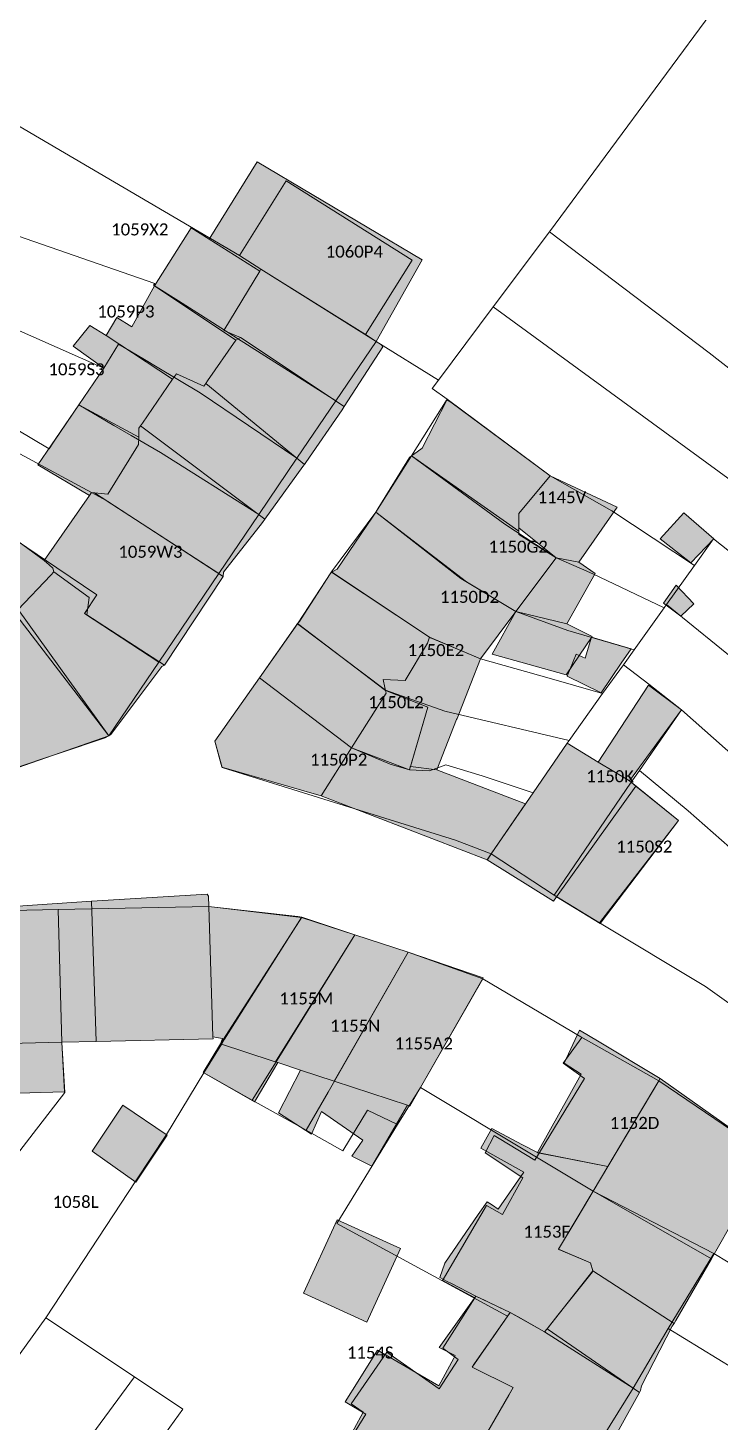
# Model space of a CAD drawing. Header units: metres. Extents: x 113120 to 240396, y 120329 to 242116.
# Drawn here: x 116406.5 to 116452.6, y 121850.8 to 121943.5 of the extents above; entities that cross this region are included whole.
import ezdxf

# ---------------------------------------------------------------- set-up
doc = ezdxf.new("R2010")
doc.units = ezdxf.units.M
doc.header["$LTSCALE"] = 3
for name, color, linetype, lineweight in [('Bpn_CaPa', 78, 'Continuous', 0), ('Bpn_ReBu', 4, 'Continuous', 0), ('Bpt_CaNu', 7, 'Continuous', 0), ('Hachure bâtiment', 11, 'Continuous', 0)]:
    doc.layers.add(name, color=color, linetype=linetype, lineweight=lineweight)
doc.styles.add('Legend', font='')
doc.styles.get('Legend').set_extended_font_data('Calibri')

msp = doc.modelspace()

# ---------------------------------------------------------------- hatches: boundary and pattern name
at = {"layer": 'Hachure bâtiment'}
h = msp.add_hatch(color=256, dxfattribs=at)
h.dxf.hatch_style = 1
h.paths.add_polyline_path([(116432.767, 121928.101), (116429.71, 121922.674), (116422.049, 121927.485), (116421.968, 121927.351), (116418.6, 121929.468), (116421.8, 121934.618)])
h = msp.add_hatch(color=256, dxfattribs=at)
h.dxf.hatch_style = 1
h.paths.add_polyline_path([(116418.6, 121929.468), (116421.968, 121927.351), (116419.578, 121923.4), (116420.687, 121922.923), (116420.388, 121922.751), (116414.975, 121926.36), (116417.399, 121930.223)])
h = msp.add_hatch(color=256, dxfattribs=at)
h.dxf.hatch_style = 1
h.paths.add_polyline_path([(116429.71, 121922.674), (116430.06, 121922.454), (116430.146, 121922.304), (116427.591, 121918.35), (116420.687, 121922.923), (116419.578, 121923.4), (116421.968, 121927.351), (116422.049, 121927.485)])
h = msp.add_hatch(color=256, dxfattribs=at)
h.dxf.hatch_style = 1
h.paths.add_polyline_path([(116420.388, 121922.751), (116418.502, 121920.059), (116418.373, 121919.874), (116418.245, 121919.691), (116416.421, 121920.514), (116416.17, 121920.149), (116411.75, 121923.068), (116412.467, 121924.268), (116413.45, 121923.651), (116414.975, 121926.36)])
h = msp.add_hatch(color=256, dxfattribs=at)
h.dxf.hatch_style = 1
h.paths.add_polyline_path([(116411.75, 121923.068), (116416.17, 121920.149), (116414.158, 121917.232), (116414.03, 121917.046), (116413.924, 121916.892), (116413.916, 121916.311), (116409.931, 121918.452), (116411.6, 121920.901), (116409.567, 121922.351), (116410.667, 121923.718)])
h = msp.add_hatch(color=256, dxfattribs=at)
h.dxf.hatch_style = 1
h.paths.add_polyline_path([(116427.591, 121918.35), (116427.448, 121918.129), (116425.038, 121914.622), (116424.954, 121914.493), (116418.373, 121919.874), (116418.502, 121920.059), (116420.388, 121922.751), (116420.687, 121922.923)])
h = msp.add_hatch(color=256, dxfattribs=at)
h.dxf.hatch_style = 1
h.paths.add_polyline_path([(116418.245, 121919.691), (116418.373, 121919.874), (116424.954, 121914.493), (116424.844, 121914.341), (116422.315, 121910.853), (116414.03, 121917.046), (116414.158, 121917.232), (116416.17, 121920.149), (116416.421, 121920.514)])
h = msp.add_hatch(color=256, dxfattribs=at)
h.dxf.hatch_style = 1
h.paths.add_polyline_path([(116413.916, 121916.311), (116413.909, 121915.809), (116411.856, 121912.522), (116411.197, 121912.578), (116410.973, 121912.597), (116410.769, 121912.614), (116410.634, 121912.421), (116407.217, 121914.468), (116409.931, 121918.452)])
h = msp.add_hatch(color=256, dxfattribs=at)
h.dxf.hatch_style = 1
h.paths.add_polyline_path([(116434.681, 121918.62), (116441.293, 121913.741), (116439.196, 121911.225), (116439.198, 121910.268), (116439.198, 121910.043), (116432.068, 121915.068), (116432.19, 121915.156), (116432.769, 121915.573), (116434.403, 121918.772), (116434.415, 121918.795)])
h = msp.add_hatch(color=256, dxfattribs=at)
h.dxf.hatch_style = 1
h.paths.add_polyline_path([(116422.315, 121910.853), (116422.159, 121910.637), (116419.567, 121907.319), (116419.533, 121907.044), (116410.973, 121912.597), (116411.197, 121912.578), (116411.856, 121912.522), (116413.909, 121915.809), (116413.916, 121916.311), (116413.924, 121916.892), (116414.03, 121917.046)])
h = msp.add_hatch(color=256, dxfattribs=at)
h.dxf.hatch_style = 1
h.paths.add_polyline_path([(116439.198, 121910.043), (116439.198, 121909.833), (116441.681, 121908.274), (116439.008, 121904.708), (116435.348, 121906.907), (116429.684, 121911.305), (116429.832, 121911.54), (116431.933, 121914.952), (116432.068, 121915.068)])
h = msp.add_hatch(color=256, dxfattribs=at)
h.dxf.hatch_style = 1
h.paths.add_polyline_path([(116441.293, 121913.741), (116445.731, 121911.652), (116443.195, 121907.985), (116441.681, 121908.274), (116439.198, 121910.268), (116439.196, 121911.225)])
h = msp.add_hatch(color=256, dxfattribs=at)
h.dxf.hatch_style = 1
h.paths.add_polyline_path([(116410.973, 121912.597), (116419.533, 121907.044), (116415.635, 121901.129), (116410.46, 121904.479), (116410.625, 121905.648), (116408.271, 121907.336), (116408.197, 121907.596), (116407.968, 121907.801), (116407.627, 121908.105), (116410.634, 121912.421), (116410.769, 121912.614)])
h = msp.add_hatch(color=256, dxfattribs=at)
h.dxf.hatch_style = 1
h.paths.add_polyline_path([(116405.873, 121904.82), (116405.808, 121904.86), (116400.267, 121908.268), (116403.023, 121911.471), (116407.627, 121908.105), (116407.968, 121907.801), (116408.197, 121907.596), (116408.271, 121907.336), (116408.069, 121907.125)])
h = msp.add_hatch(color=256, dxfattribs=at)
h.dxf.hatch_style = 1
h.paths.add_polyline_path([(116435.348, 121906.907), (116439.008, 121904.708), (116436.656, 121901.57), (116433.253, 121902.999), (116426.741, 121907.33), (116427.126, 121907.519), (116429.478, 121910.978), (116429.684, 121911.305)])
h = msp.add_hatch(color=256, dxfattribs=at)
h.dxf.hatch_style = 1
h.paths.add_polyline_path([(116452.167, 121909.551), (116450.639, 121907.949), (116448.806, 121909.389), (116448.592, 121909.539), (116450.167, 121911.268)])
h = msp.add_hatch(color=256, dxfattribs=at)
h.dxf.hatch_style = 1
h.paths.add_polyline_path([(116442.404, 121903.895), (116439.008, 121904.708), (116441.681, 121908.274), (116443.195, 121907.985), (116444.278, 121907.236)])
h = msp.add_hatch(color=256, dxfattribs=at)
h.dxf.hatch_style = 1
h.paths.add_polyline_path([(116410.625, 121905.648), (116410.46, 121904.479), (116415.635, 121901.129), (116415.444, 121901.053), (116412.071, 121896.531), (116411.925, 121896.447), (116405.533, 121904.801), (116405.852, 121904.798), (116405.873, 121904.82), (116408.069, 121907.125), (116408.271, 121907.336)])
h = msp.add_hatch(color=256, dxfattribs=at)
h.dxf.hatch_style = 1
h.paths.add_polyline_path([(116433.253, 121902.999), (116433.121, 121902.605), (116431.64, 121900.124), (116430.169, 121900.194), (116430.289, 121899.663), (116430.339, 121899.443), (116424.484, 121903.903), (116424.602, 121904.033), (116424.723, 121904.219), (116426.659, 121907.204), (116426.741, 121907.33)])
h = msp.add_hatch(color=256, dxfattribs=at)
h.dxf.hatch_style = 1
h.paths.add_polyline_path([(116450.85, 121905.218), (116449.967, 121904.401), (116448.817, 121905.251), (116449.667, 121906.468)])
h = msp.add_hatch(color=256, dxfattribs=at)
h.dxf.hatch_style = 1
h.paths.add_polyline_path([(116411.925, 121896.447), (116411.676, 121896.304), (116405.483, 121894.221), (116405.06, 121893.936), (116399.516, 121902.251), (116399.692, 121902.317), (116399.76, 121902.475), (116405.352, 121904.728), (116405.533, 121904.801)])
h = msp.add_hatch(color=256, dxfattribs=at)
h.dxf.hatch_style = 1
h.paths.add_polyline_path([(116439.008, 121904.708), (116442.404, 121903.895), (116444.081, 121903.052), (116442.354, 121900.486), (116437.435, 121901.865)])
h = msp.add_hatch(color=256, dxfattribs=at)
h.dxf.hatch_style = 1
h.paths.add_polyline_path([(116430.339, 121899.443), (116430.376, 121899.278), (116428.07, 121895.642), (116421.95, 121900.305), (116424.355, 121903.72), (116424.484, 121903.903)])
h = msp.add_hatch(color=256, dxfattribs=at)
h.dxf.hatch_style = 1
h.paths.add_polyline_path([(116433.121, 121902.605), (116433.253, 121902.999), (116433.335, 121902.964), (116434.385, 121902.524), (116436.656, 121901.57), (116436.005, 121899.916), (116435.09, 121897.594), (116435.058, 121897.514), (116433.746, 121894.184), (116431.987, 121894.395), (116433.153, 121898.348), (116431.065, 121899.16), (116430.339, 121899.443), (116430.289, 121899.663), (116430.169, 121900.194), (116431.64, 121900.124)])
h = msp.add_hatch(color=256, dxfattribs=at)
h.dxf.hatch_style = 1
h.paths.add_polyline_path([(116446.683, 121902.218), (116446.017, 121901.268), (116444.667, 121899.301), (116442.417, 121900.418), (116443.017, 121901.868), (116443.617, 121901.601), (116444.042, 121903.009)])
h = msp.add_hatch(color=256, dxfattribs=at)
h.dxf.hatch_style = 1
h.paths.add_polyline_path([(116428.07, 121895.642), (116426.052, 121892.459), (116419.455, 121894.362), (116419.412, 121894.542), (116418.972, 121896.075), (116421.95, 121900.305)])
h = msp.add_hatch(color=256, dxfattribs=at)
h.dxf.hatch_style = 1
h.paths.add_polyline_path([(116433.153, 121898.348), (116431.923, 121894.179), (116430.646, 121894.556), (116428.07, 121895.642), (116430.376, 121899.278), (116430.339, 121899.443)])
h = msp.add_hatch(color=256, dxfattribs=at)
h.dxf.hatch_style = 1
h.paths.add_polyline_path([(116450.017, 121898.168), (116446.551, 121893.435), (116444.487, 121894.691), (116447.817, 121899.809)])
h = msp.add_hatch(color=256, dxfattribs=at)
h.dxf.hatch_style = 1
h.paths.add_polyline_path([(116444.487, 121894.691), (116446.551, 121893.435), (116446.975, 121893.092), (116441.702, 121885.733), (116441.5, 121885.451), (116437.1, 121888.201), (116437.363, 121888.585), (116440.152, 121892.65), (116442.417, 121895.951)])
h = msp.add_hatch(color=256, dxfattribs=at)
h.dxf.hatch_style = 1
h.paths.add_polyline_path([(116431.983, 121894.382), (116431.987, 121894.395), (116433.746, 121894.184), (116439.646, 121891.913), (116437.363, 121888.585), (116437.175, 121888.31), (116437.1, 121888.201), (116426.052, 121892.459), (116428.07, 121895.642), (116430.646, 121894.556), (116431.923, 121894.179)])
h = msp.add_hatch(color=256, dxfattribs=at)
h.dxf.hatch_style = 1
h.paths.add_polyline_path([(116449.817, 121890.818), (116444.617, 121883.96), (116441.702, 121885.733), (116446.975, 121893.092)])
h = msp.add_hatch(color=256, dxfattribs=at)
h.dxf.hatch_style = 1
h.paths.add_polyline_path([(116418.554, 121885.768), (116418.576, 121885.08), (116418.858, 121876.427), (116418.863, 121876.277), (116411.091, 121876.105), (116410.787, 121885.44), (116418.469, 121885.918)])
h = msp.add_hatch(color=256, dxfattribs=at)
h.dxf.hatch_style = 1
h.paths.add_polyline_path([(116411.091, 121876.105), (116408.809, 121876.055), (116403.498, 121875.938), (116403.492, 121876.142), (116403.51, 121876.373), (116403.401, 121878.482), (116403.248, 121884.932), (116410.787, 121885.44)])
h = msp.add_hatch(color=256, dxfattribs=at)
h.dxf.hatch_style = 1
h.paths.add_polyline_path([(116418.968, 121885.037), (116424.502, 121884.432), (116424.766, 121884.376), (116419.367, 121875.951), (116419.5, 121876.318), (116418.858, 121876.427), (116418.576, 121885.08)])
h = msp.add_hatch(color=256, dxfattribs=at)
h.dxf.hatch_style = 1
h.paths.add_polyline_path([(116428.296, 121883.195), (116423.018, 121874.752), (116422.804, 121874.822), (116419.367, 121875.951), (116424.766, 121884.376)])
h = msp.add_hatch(color=256, dxfattribs=at)
h.dxf.hatch_style = 1
h.paths.add_polyline_path([(116431.829, 121882.043), (116426.918, 121873.471), (116424.684, 121874.205), (116423.168, 121874.703), (116423.018, 121874.752), (116428.296, 121883.195)])
h = msp.add_hatch(color=256, dxfattribs=at)
h.dxf.hatch_style = 1
h.paths.add_polyline_path([(116436.836, 121880.346), (116432.659, 121873.056), (116431.95, 121871.818), (116431.8, 121871.867), (116426.918, 121873.471), (116431.829, 121882.043)])
h = msp.add_hatch(color=256, dxfattribs=at)
h.dxf.hatch_style = 1
h.paths.add_polyline_path([(116441.077, 121856.999), (116440.914, 121856.794), (116440.902, 121856.801), (116439.158, 121857.787), (116438.631, 121858.085), (116436.343, 121859.172), (116434.728, 121860.004), (116434.434, 121860.155), (116433.946, 121860.406), (116434.281, 121861.365), (116436.499, 121864.6), (116436.506, 121864.609), (116437.086, 121865.455), (116437.261, 121865.339), (116437.443, 121865.218), (116437.818, 121864.969), (116439.539, 121867.417), (116438.623, 121867.926), (116436.676, 121869.009), (116437.404, 121870.317), (116439.441, 121869.242), (116440.433, 121868.719), (116440.452, 121868.715), (116441.615, 121868.485), (116445.12, 121867.791), (116444.145, 121866.155), (116443.563, 121865.179), (116443.011, 121864.251), (116441.845, 121862.295), (116441.843, 121862.292), (116441.859, 121862.285), (116443.957, 121861.379), (116444.132, 121860.848), (116444.095, 121860.801), (116441.805, 121857.916)], flags=16)
h.paths.add_polyline_path([(116434.976, 121855.232), (116433.905, 121855.761), (116434.008, 121855.904), (116436.343, 121859.172), (116436.951, 121858.883), (116437.877, 121858.443), (116438.631, 121858.085), (116436.213, 121854.621), (116436.089, 121854.444), (116438.835, 121853.095), (116438.537, 121852.581), (116437.631, 121851.02), (116436.321, 121848.763), (116433.639, 121850.396), (116433.375, 121850.556), (116433.234, 121850.643), (116433.063, 121850.747), (116432.228, 121849.414), (116429.293, 121844.72), (116429.229, 121844.618), (116428.876, 121844.054), (116427.469, 121841.804), (116427.311, 121841.871), (116424.752, 121842.953), (116424.031, 121843.258), (116423.428, 121843.514), (116422.559, 121844.107), (116421.791, 121844.632), (116423.453, 121847.258), (116424.252, 121846.786), (116425.688, 121845.938), (116429.022, 121851.328), (116427.643, 121852.151), (116428.508, 121853.52), (116429.811, 121855.582), (116431.164, 121854.792), (116432.61, 121853.949), (116433.882, 121853.207), (116434.874, 121855.041)], flags=16)
h.paths.add_polyline_path([(116443.681, 121876.213), (116448.519, 121873.492), (116444.145, 121866.155), (116441.843, 121862.292), (116443.957, 121861.379), (116444.132, 121860.848), (116441.077, 121856.999), (116440.914, 121856.794), (116438.631, 121858.085), (116436.089, 121854.444), (116438.835, 121853.095), (116436.321, 121848.763), (116433.062, 121850.747), (116427.469, 121841.804), (116427.328, 121841.598), (116425.998, 121839.147), (116425.89, 121838.949), (116425.808, 121838.798), (116425.249, 121839.314), (116421.804, 121833.986), (116418.717, 121836.718), (116421.9, 121840.951), (116421.367, 121841.368), (116422.967, 121844.268), (116422.1, 121844.901), (116423.6, 121847.201), (116425.85, 121845.918), (116428.85, 121851.451), (116428.05, 121852.001), (116430.417, 121855.451), (116433.9, 121853.018), (116435.167, 121854.951), (116434.15, 121855.718), (116436.267, 121859.068), (116434.117, 121860.218), (116434.246, 121860.437), (116437.05, 121865.201), (116438.117, 121864.601), (116439.467, 121867.051), (116436.967, 121868.701), (116437.567, 121869.868), (116437.898, 121869.666), (116440.267, 121868.218), (116443.567, 121873.651), (116442.15, 121874.668), (116443.401, 121876.371)])
h = msp.add_hatch(color=256, dxfattribs=at)
h.dxf.hatch_style = 1
h.paths.add_polyline_path([(116447.237, 121871.342), (116445.12, 121867.791), (116440.433, 121868.719), (116443.337, 121873.931), (116442.212, 121874.679), (116443.247, 121876.868), (116444.54, 121876.09), (116448.608, 121873.641), (116448.519, 121873.492)])
h.paths.add_polyline_path([(116441.077, 121856.999), (116440.914, 121856.794), (116440.902, 121856.801), (116439.158, 121857.787), (116438.631, 121858.085), (116436.343, 121859.172), (116434.728, 121860.004), (116434.434, 121860.155), (116433.946, 121860.406), (116434.281, 121861.365), (116436.499, 121864.6), (116436.506, 121864.609), (116437.086, 121865.455), (116437.261, 121865.339), (116437.443, 121865.218), (116437.818, 121864.969), (116439.539, 121867.417), (116438.623, 121867.926), (116436.676, 121869.009), (116437.404, 121870.317), (116439.441, 121869.242), (116440.433, 121868.719), (116440.452, 121868.715), (116441.615, 121868.485), (116445.12, 121867.791), (116444.145, 121866.155), (116443.563, 121865.179), (116443.011, 121864.251), (116441.845, 121862.295), (116441.843, 121862.292), (116441.859, 121862.285), (116443.957, 121861.379), (116444.132, 121860.848), (116444.095, 121860.801), (116441.805, 121857.916)], flags=16)
h = msp.add_hatch(color=256, dxfattribs=at)
h.dxf.hatch_style = 1
h.paths.add_polyline_path([(116408.978, 121872.765), (116405.9, 121872.668), (116405.967, 121869.951), (116403.9, 121870.001), (116403.498, 121875.938), (116408.809, 121876.055)])
h = msp.add_hatch(color=256, dxfattribs=at)
h.dxf.hatch_style = 1
h.paths.add_polyline_path([(116422.804, 121874.822), (116423.018, 121874.752), (116423.168, 121874.703), (116421.724, 121872.28), (116421.617, 121872.101), (116418.21, 121874.044), (116419.367, 121875.951)])
h = msp.add_hatch(color=256, dxfattribs=at)
h.dxf.hatch_style = 1
h.paths.add_polyline_path([(116426.918, 121873.471), (116431.8, 121871.867), (116429.425, 121867.81), (116428.1, 121868.485), (116428.817, 121869.551), (116426.067, 121871.451), (116425.4, 121869.943), (116423.212, 121871.374), (116424.684, 121874.205)], flags=17)
h = msp.add_hatch(color=256, dxfattribs=at)
h.dxf.hatch_style = 1
h.paths.add_polyline_path([(116455.894, 121868.48), (116452.016, 121861.662), (116444.145, 121866.155), (116448.519, 121873.492), (116448.608, 121873.641)])
h.paths.add_polyline_path([(116441.077, 121856.999), (116440.914, 121856.794), (116440.902, 121856.801), (116439.158, 121857.787), (116438.631, 121858.085), (116436.343, 121859.172), (116434.728, 121860.004), (116434.434, 121860.155), (116433.946, 121860.406), (116434.281, 121861.365), (116436.499, 121864.6), (116436.506, 121864.609), (116437.086, 121865.455), (116437.261, 121865.339), (116437.443, 121865.218), (116437.818, 121864.969), (116439.539, 121867.417), (116438.623, 121867.926), (116436.676, 121869.009), (116437.404, 121870.317), (116439.441, 121869.242), (116440.433, 121868.719), (116440.452, 121868.715), (116441.615, 121868.485), (116445.12, 121867.791), (116444.145, 121866.155), (116443.563, 121865.179), (116443.011, 121864.251), (116441.845, 121862.295), (116441.843, 121862.292), (116441.859, 121862.285), (116443.957, 121861.379), (116444.132, 121860.848), (116444.095, 121860.801), (116441.805, 121857.916)], flags=16)
h = msp.add_hatch(color=256, dxfattribs=at)
h.dxf.hatch_style = 1
h.paths.add_polyline_path([(116415.817, 121869.884), (116413.717, 121866.751), (116410.817, 121868.818), (116412.867, 121871.868)])
h = msp.add_hatch(color=256, dxfattribs=at)
h.dxf.hatch_style = 1
h.paths.add_polyline_path([(116441.077, 121856.999), (116440.914, 121856.794), (116440.902, 121856.801), (116439.158, 121857.787), (116438.631, 121858.085), (116436.343, 121859.172), (116434.728, 121860.004), (116434.434, 121860.155), (116433.946, 121860.406), (116434.281, 121861.365), (116436.499, 121864.6), (116436.506, 121864.609), (116437.086, 121865.455), (116437.261, 121865.339), (116437.443, 121865.218), (116437.818, 121864.969), (116439.539, 121867.417), (116438.623, 121867.926), (116436.676, 121869.009), (116437.404, 121870.317), (116439.441, 121869.242), (116440.433, 121868.719), (116440.452, 121868.715), (116441.615, 121868.485), (116445.12, 121867.791), (116444.145, 121866.155), (116443.563, 121865.179), (116443.011, 121864.251), (116441.845, 121862.295), (116441.843, 121862.292), (116441.859, 121862.285), (116443.957, 121861.379), (116444.132, 121860.848), (116444.095, 121860.801), (116441.805, 121857.916)], flags=16)
h.paths.add_polyline_path([(116440.914, 121856.794), (116441.077, 121856.999), (116447.227, 121852.768), (116447.118, 121852.571), (116443.865, 121846.688), (116442.316, 121845.794), (116442.219, 121845.662), (116436.321, 121848.763), (116438.835, 121853.095), (116436.089, 121854.444), (116438.631, 121858.085)], flags=17)
h.paths.add_polyline_path([(116434.976, 121855.232), (116433.905, 121855.761), (116434.008, 121855.904), (116436.343, 121859.172), (116436.951, 121858.883), (116437.877, 121858.443), (116438.631, 121858.085), (116436.213, 121854.621), (116436.089, 121854.444), (116438.835, 121853.095), (116438.537, 121852.581), (116437.631, 121851.02), (116436.321, 121848.763), (116433.639, 121850.396), (116433.375, 121850.556), (116433.234, 121850.643), (116433.063, 121850.747), (116432.228, 121849.414), (116429.293, 121844.72), (116429.229, 121844.618), (116428.876, 121844.054), (116427.469, 121841.804), (116427.311, 121841.871), (116424.752, 121842.953), (116424.031, 121843.258), (116423.428, 121843.514), (116422.559, 121844.107), (116421.791, 121844.632), (116423.453, 121847.258), (116424.252, 121846.786), (116425.688, 121845.938), (116429.022, 121851.328), (116427.643, 121852.151), (116428.508, 121853.52), (116429.811, 121855.582), (116431.164, 121854.792), (116432.61, 121853.949), (116433.882, 121853.207), (116434.874, 121855.041)], flags=16)
h = msp.add_hatch(color=256, dxfattribs=at)
h.dxf.hatch_style = 1
h.paths.add_polyline_path([(116441.077, 121856.999), (116440.914, 121856.794), (116440.902, 121856.801), (116439.158, 121857.787), (116438.631, 121858.085), (116436.343, 121859.172), (116434.728, 121860.004), (116434.434, 121860.155), (116433.946, 121860.406), (116434.281, 121861.365), (116436.499, 121864.6), (116436.506, 121864.609), (116437.086, 121865.455), (116437.261, 121865.339), (116437.443, 121865.218), (116437.818, 121864.969), (116439.539, 121867.417), (116438.623, 121867.926), (116436.676, 121869.009), (116437.404, 121870.317), (116439.441, 121869.242), (116440.433, 121868.719), (116440.452, 121868.715), (116441.615, 121868.485), (116445.12, 121867.791), (116444.145, 121866.155), (116443.563, 121865.179), (116443.011, 121864.251), (116441.845, 121862.295), (116441.843, 121862.292), (116441.859, 121862.285), (116443.957, 121861.379), (116444.132, 121860.848), (116444.095, 121860.801), (116441.805, 121857.916)], flags=16)
h.paths.add_polyline_path([(116449.534, 121857.362), (116449.403, 121857.181), (116447.366, 121853.213), (116447.302, 121852.903), (116447.227, 121852.768), (116441.077, 121856.999), (116444.132, 121860.848)])
h = msp.add_hatch(color=256, dxfattribs=at)
h.dxf.hatch_style = 1
h.paths.add_polyline_path([(116452.016, 121861.662), (116449.646, 121857.556), (116449.534, 121857.362), (116444.132, 121860.848), (116443.957, 121861.379), (116441.843, 121862.292), (116444.145, 121866.155)])
h.paths.add_polyline_path([(116441.077, 121856.999), (116440.914, 121856.794), (116440.902, 121856.801), (116439.158, 121857.787), (116438.631, 121858.085), (116436.343, 121859.172), (116434.728, 121860.004), (116434.434, 121860.155), (116433.946, 121860.406), (116434.281, 121861.365), (116436.499, 121864.6), (116436.506, 121864.609), (116437.086, 121865.455), (116437.261, 121865.339), (116437.443, 121865.218), (116437.818, 121864.969), (116439.539, 121867.417), (116438.623, 121867.926), (116436.676, 121869.009), (116437.404, 121870.317), (116439.441, 121869.242), (116440.433, 121868.719), (116440.452, 121868.715), (116441.615, 121868.485), (116445.12, 121867.791), (116444.145, 121866.155), (116443.563, 121865.179), (116443.011, 121864.251), (116441.845, 121862.295), (116441.843, 121862.292), (116441.859, 121862.285), (116443.957, 121861.379), (116444.132, 121860.848), (116444.095, 121860.801), (116441.805, 121857.916)], flags=16)
h = msp.add_hatch(color=256, dxfattribs=at)
h.dxf.hatch_style = 1
h.paths.add_polyline_path([(116427.11, 121864.258), (116431.327, 121862.332), (116429.094, 121857.439), (116424.877, 121859.365)], flags=17)
h.paths.add_polyline_path([(116434.976, 121855.232), (116433.905, 121855.761), (116434.008, 121855.904), (116436.343, 121859.172), (116436.951, 121858.883), (116437.877, 121858.443), (116438.631, 121858.085), (116436.213, 121854.621), (116436.089, 121854.444), (116438.835, 121853.095), (116438.537, 121852.581), (116437.631, 121851.02), (116436.321, 121848.763), (116433.639, 121850.396), (116433.375, 121850.556), (116433.234, 121850.643), (116433.063, 121850.747), (116432.228, 121849.414), (116429.293, 121844.72), (116429.229, 121844.618), (116428.876, 121844.054), (116427.469, 121841.804), (116427.311, 121841.871), (116424.752, 121842.953), (116424.031, 121843.258), (116423.428, 121843.514), (116422.559, 121844.107), (116421.791, 121844.632), (116423.453, 121847.258), (116424.252, 121846.786), (116425.688, 121845.938), (116429.022, 121851.328), (116427.643, 121852.151), (116428.508, 121853.52), (116429.811, 121855.582), (116431.164, 121854.792), (116432.61, 121853.949), (116433.882, 121853.207), (116434.874, 121855.041)], flags=16)
h = msp.add_hatch(color=256, dxfattribs=at)
h.dxf.hatch_style = 1
h.paths.add_polyline_path([(116434.976, 121855.232), (116433.905, 121855.761), (116434.008, 121855.904), (116436.343, 121859.172), (116436.951, 121858.883), (116437.877, 121858.443), (116438.631, 121858.085), (116436.213, 121854.621), (116436.089, 121854.444), (116438.835, 121853.095), (116438.537, 121852.581), (116437.631, 121851.02), (116436.321, 121848.763), (116433.639, 121850.396), (116433.375, 121850.556), (116433.234, 121850.643), (116433.063, 121850.747), (116432.228, 121849.414), (116429.293, 121844.72), (116429.229, 121844.618), (116428.876, 121844.054), (116427.469, 121841.804), (116427.311, 121841.871), (116424.752, 121842.953), (116424.031, 121843.258), (116423.428, 121843.514), (116422.559, 121844.107), (116421.791, 121844.632), (116423.453, 121847.258), (116424.252, 121846.786), (116425.688, 121845.938), (116429.022, 121851.328), (116427.643, 121852.151), (116428.508, 121853.52), (116429.811, 121855.582), (116431.164, 121854.792), (116432.61, 121853.949), (116433.882, 121853.207), (116434.874, 121855.041)], flags=16)
h.paths.add_polyline_path([(116425.439, 121839.608), (116425.998, 121839.147), (116425.89, 121838.949), (116425.249, 121839.314), (116424.502, 121838.159), (116423.138, 121836.049), (116421.804, 121833.986), (116418.691, 121836.563), (116418.85, 121836.796), (116421.183, 121840.22), (116422.446, 121842.074)])
h = msp.add_hatch(color=256, dxfattribs=at)
h.dxf.hatch_style = 1
h.paths.add_polyline_path([(116434.976, 121855.232), (116433.905, 121855.761), (116434.008, 121855.904), (116436.343, 121859.172), (116436.951, 121858.883), (116437.877, 121858.443), (116438.631, 121858.085), (116436.213, 121854.621), (116436.089, 121854.444), (116438.835, 121853.095), (116438.537, 121852.581), (116437.631, 121851.02), (116436.321, 121848.763), (116433.639, 121850.396), (116433.375, 121850.556), (116433.234, 121850.643), (116433.063, 121850.747), (116432.228, 121849.414), (116429.293, 121844.72), (116429.229, 121844.618), (116428.876, 121844.054), (116427.469, 121841.804), (116427.311, 121841.871), (116424.752, 121842.953), (116424.031, 121843.258), (116423.428, 121843.514), (116422.559, 121844.107), (116421.791, 121844.632), (116423.453, 121847.258), (116424.252, 121846.786), (116425.688, 121845.938), (116429.022, 121851.328), (116427.643, 121852.151), (116428.508, 121853.52), (116429.811, 121855.582), (116431.164, 121854.792), (116432.61, 121853.949), (116433.882, 121853.207), (116434.874, 121855.041)], flags=16)
h.paths.add_polyline_path([(116436.321, 121848.763), (116442.219, 121845.662), (116442.123, 121845.501), (116436.703, 121836.451), (116436.549, 121836.215), (116436.457, 121836.372), (116427.328, 121841.598), (116427.469, 121841.804), (116433.062, 121850.747)], flags=17)
h = msp.add_hatch(color=256, dxfattribs=at)
h.dxf.hatch_style = 1
h.paths.add_polyline_path([(116434.976, 121855.232), (116433.905, 121855.761), (116434.008, 121855.904), (116436.343, 121859.172), (116436.951, 121858.883), (116437.877, 121858.443), (116438.631, 121858.085), (116436.213, 121854.621), (116436.089, 121854.444), (116438.835, 121853.095), (116438.537, 121852.581), (116437.631, 121851.02), (116436.321, 121848.763), (116433.639, 121850.396), (116433.375, 121850.556), (116433.234, 121850.643), (116433.063, 121850.747), (116432.228, 121849.414), (116429.293, 121844.72), (116429.229, 121844.618), (116428.876, 121844.054), (116427.469, 121841.804), (116427.311, 121841.871), (116424.752, 121842.953), (116424.031, 121843.258), (116423.428, 121843.514), (116422.559, 121844.107), (116421.791, 121844.632), (116423.453, 121847.258), (116424.252, 121846.786), (116425.688, 121845.938), (116429.022, 121851.328), (116427.643, 121852.151), (116428.508, 121853.52), (116429.811, 121855.582), (116431.164, 121854.792), (116432.61, 121853.949), (116433.882, 121853.207), (116434.874, 121855.041)], flags=16)
h.paths.add_polyline_path([(116427.469, 121841.804), (116427.328, 121841.598), (116425.998, 121839.147), (116422.447, 121842.074), (116423.428, 121843.514)], flags=17)

# ---------------------------------------------------------------- linework, layer by layer
at = {"layer": 'Bpn_CaPa'}
for points in [[(116395.674, 121949.406), (116400.363, 121957.782), (116406.95, 121969.55), (116410.687, 121967.517), (116415.723, 121964.776), (116423.764, 121960.395), (116430.899, 121956.437), (116436.988, 121953.178), (116442.845, 121950.048), (116448.432, 121947.065), (116452.341, 121944.979), (116441.25, 121929.967), (116437.501, 121924.968), (116433.85, 121920.1), (116429.71, 121922.673), (116428.994, 121923.125), (116432.105, 121928.08), (116423.721, 121933.345), (116420.61, 121928.391), (116399.616, 121940.699), (116393.073, 121944.747), (116395.674, 121949.406)], [(116429.71, 121922.673), (116427.03, 121918.721), (116420.498, 121922.866), (116419.388, 121923.57), (116417.784, 121924.588), (116416.553, 121925.369), (116414.9, 121926.417), (116414.983, 121926.533), (116394.594, 121933.596), (116394.688, 121933.728), (116397.368, 121937.519), (116399.616, 121940.699), (116420.61, 121928.391), (116422.049, 121927.484), (116428.994, 121923.125), (116429.71, 121922.673)], [(116391.807, 121929.653), (116392.197, 121930.205), (116394.594, 121933.596), (116414.983, 121926.533), (116414.9, 121926.417), (116416.553, 121925.369), (116417.784, 121924.588), (116419.388, 121923.57), (116420.498, 121922.866), (116427.03, 121918.721), (116424.445, 121914.909), (116418.014, 121919.261), (116415.134, 121920.965), (116414.291, 121921.463), (116412.564, 121922.486), (116411.6, 121920.9), (116391.807, 121929.653)], [(116420.61, 121928.391), (116423.721, 121933.345), (116432.105, 121928.08), (116428.994, 121923.125), (116422.049, 121927.484), (116420.61, 121928.391)], [(116391.807, 121929.653), (116411.6, 121920.9), (116412.564, 121922.486), (116414.291, 121921.463), (116415.134, 121920.965), (116418.014, 121919.261), (116424.445, 121914.909), (116421.903, 121911.16), (116415.363, 121915.285), (116413.407, 121916.418), (116412.26, 121917.084), (116409.931, 121918.451), (116408.244, 121915.97), (116407.95, 121915.533), (116389.555, 121926.467), (116391.807, 121929.653)], [(116441.25, 121929.967), (116451.863, 121921.9), (116456.725, 121918.121), (116467.7, 121909.3), (116474.275, 121903.589), (116476.112, 121901.816), (116483.122, 121895.557), (116479.818, 121892.807), (116472.885, 121898.998), (116456.009, 121912.833), (116455.326, 121911.963), (116437.501, 121924.968), (116441.25, 121929.967)], [(116421.903, 121911.16), (116419.241, 121907.234), (116411.744, 121912.096), (116410.769, 121912.613), (116406.015, 121915.199), (116404.47, 121912.986), (116404.013, 121912.301), (116387.114, 121922.93), (116389.555, 121926.467), (116407.95, 121915.533), (116408.244, 121915.97), (116409.931, 121918.451), (116412.26, 121917.084), (116413.407, 121916.418), (116415.363, 121915.285), (116421.903, 121911.16)], [(116479.818, 121892.807), (116476.024, 121889.614), (116469.283, 121895.852), (116465.256, 121899.102), (116462.691, 121901.172), (116460.217, 121903.167), (116452.15, 121909.533), (116450.88, 121907.759), (116445.383, 121911.4), (116441.293, 121913.74), (116434.437, 121918.837), (116433.431, 121919.542), (116433.85, 121920.1), (116437.501, 121924.968), (116455.326, 121911.963), (116456.009, 121912.833), (116472.885, 121898.998), (116479.818, 121892.807)], [(116383.974, 121918.576), (116386.938, 121922.765), (116387.114, 121922.93), (116404.013, 121912.301), (116403.3, 121911.215), (116404.468, 121910.324), (116408.467, 121907.605), (116411.121, 121905.814), (116410.311, 121904.576), (116415.248, 121901.345), (116411.926, 121896.446), (116405.895, 121904.842), (116400.267, 121908.267), (116398.405, 121909.351), (116387.885, 121916.076), (116383.974, 121918.576)], [(116432.069, 121915.067), (116434.437, 121918.837), (116441.293, 121913.74), (116445.383, 121911.4), (116450.88, 121907.759), (116449.02, 121905.164), (116448.87, 121904.955), (116444.119, 121907.22), (116443.378, 121907.54), (116441.681, 121908.273), (116438.274, 121910.509), (116432.069, 121915.067)], [(116404.936, 121893.992), (116399.517, 121902.25), (116395.317, 121906.25), (116386.397, 121913.46), (116387.885, 121916.076), (116398.405, 121909.351), (116400.267, 121908.267), (116405.895, 121904.842), (116411.926, 121896.446), (116404.936, 121893.992)], [(116419.241, 121907.234), (116415.248, 121901.345), (116410.311, 121904.576), (116411.121, 121905.814), (116408.467, 121907.605), (116404.468, 121910.324), (116403.3, 121911.215), (116404.013, 121912.301), (116404.47, 121912.986), (116406.015, 121915.199), (116410.769, 121912.613), (116411.744, 121912.096), (116419.241, 121907.234)], [(116432.069, 121915.067), (116438.274, 121910.509), (116441.681, 121908.273), (116443.378, 121907.54), (116444.119, 121907.22), (116448.87, 121904.955), (116446.864, 121902.156), (116442.45, 121903.45), (116439.009, 121904.707), (116435.719, 121906.686), (116429.684, 121911.304), (116432.069, 121915.067)], [(116426.749, 121907.342), (116429.684, 121911.304), (116435.719, 121906.686), (116439.009, 121904.707), (116442.45, 121903.45), (116446.864, 121902.156), (116446.153, 121901.163), (116444.777, 121899.244), (116441.208, 121900.266), (116436.656, 121901.569), (116433.253, 121902.998), (116426.749, 121907.342)], [(116450.88, 121907.759), (116452.15, 121909.533), (116460.217, 121903.167), (116462.691, 121901.172), (116465.256, 121899.102), (116469.283, 121895.852), (116476.024, 121889.614), (116472.204, 121886.441), (116466.004, 121892.71), (116459.188, 121896.924), (116449.02, 121905.164), (116450.88, 121907.759)], [(116426.749, 121907.342), (116433.253, 121902.998), (116436.656, 121901.569), (116441.208, 121900.266), (116444.777, 121899.244), (116442.539, 121896.12), (116434.283, 121898.083), (116430.331, 121899.475), (116424.474, 121903.888), (116426.749, 121907.342)], [(116468.573, 121882.286), (116460.662, 121889.143), (116457.39, 121891.658), (116450.017, 121898.167), (116447.837, 121899.873), (116446.153, 121901.163), (116446.864, 121902.156), (116448.87, 121904.955), (116449.02, 121905.164), (116459.188, 121896.924), (116466.004, 121892.71), (116472.204, 121886.441), (116476.646, 121882.251), (116472.818, 121878.423), (116468.573, 121882.286)], [(116421.951, 121900.304), (116424.474, 121903.888), (116430.331, 121899.475), (116434.283, 121898.083), (116442.539, 121896.12), (116442.417, 121895.95), (116440.15, 121892.65), (116436.763, 121893.769), (116434.35, 121894.517), (116433.267, 121894.1), (116431.923, 121894.178), (116428.071, 121895.641), (116421.951, 121900.304)], [(116446.683, 121893.354), (116441.542, 121885.838), (116437.353, 121888.592), (116440.15, 121892.65), (116442.417, 121895.95), (116442.539, 121896.12), (116444.777, 121899.244), (116446.153, 121901.163), (116447.837, 121899.873), (116450.017, 121898.167), (116447.231, 121894.136), (116446.683, 121893.354)], [(116421.951, 121900.304), (116428.071, 121895.641), (116431.923, 121894.178), (116433.267, 121894.1), (116434.35, 121894.517), (116436.763, 121893.769), (116440.15, 121892.65), (116437.353, 121888.592), (116434.982, 121889.505), (116419.458, 121894.323), (116418.972, 121896.074), (116421.951, 121900.304)], [(116465.668, 121878.993), (116458.461, 121884.388), (116454.081, 121888.27), (116453.226, 121889.009), (116450.466, 121891.449), (116447.231, 121894.136), (116450.017, 121898.167), (116457.39, 121891.658), (116460.662, 121889.143), (116468.573, 121882.286), (116465.668, 121878.993)], [(116465.668, 121878.993), (116469.878, 121875.276), (116468.66, 121874.133), (116467.653, 121873.362), (116465.298, 121872.278), (116462.904, 121872.044), (116461.748, 121872.191), (116459.616, 121874.041), (116451.617, 121879.767), (116444.567, 121884), (116449.817, 121890.817), (116446.683, 121893.354), (116447.231, 121894.136), (116450.466, 121891.449), (116453.226, 121889.009), (116454.081, 121888.27), (116458.461, 121884.388), (116465.668, 121878.993)], [(116446.683, 121893.354), (116449.817, 121890.817), (116444.567, 121884), (116441.542, 121885.838), (116446.683, 121893.354)], [(116385.533, 121854.5), (116390.3, 121860.633), (116395.985, 121868.177), (116398.009, 121871.239), (116399.361, 121873.182), (116399.023, 121873.752), (116399.733, 121875.646), (116399.152, 121884.697), (116408.555, 121884.882), (116408.809, 121876.054), (116409, 121872.717), (116406.906, 121869.989), (116391.633, 121850.167), (116391.425, 121850.339), (116388.433, 121852.442), (116385.533, 121854.5)], [(116391.633, 121850.167), (116406.906, 121869.989), (116409, 121872.717), (116408.809, 121876.054), (116408.555, 121884.882), (116418.576, 121885.079), (116424.75, 121884.35), (116419.62, 121876.265), (116419.451, 121875.944), (116418.242, 121874.028), (116415.767, 121869.917), (116413.716, 121866.851), (116407.75, 121857.733), (116398.667, 121845.167), (116397.037, 121846.328), (116393.54, 121848.821), (116391.633, 121850.167)], [(116424.75, 121884.35), (116428.297, 121883.194), (116422.833, 121874.411), (116421.47, 121872.217), (116418.242, 121874.028), (116419.451, 121875.944), (116419.62, 121876.265), (116424.75, 121884.35)], [(116431.83, 121882.042), (116426.524, 121872.735), (116425.05, 121870.208), (116421.47, 121872.217), (116422.833, 121874.411), (116428.297, 121883.194), (116431.83, 121882.042)], [(116432.667, 121873.05), (116431.123, 121870.582), (116429.143, 121871.546), (116427.503, 121868.832), (116425.05, 121870.208), (116426.524, 121872.735), (116431.83, 121882.042), (116436.817, 121880.283), (116432.667, 121873.05)], [(116432.667, 121873.05), (116436.817, 121880.283), (116443.317, 121876.417), (116448.519, 121873.491), (116455.893, 121868.479), (116458.637, 121866.697), (116455.022, 121860.291), (116452.176, 121862.018), (116444.146, 121866.154), (116440.386, 121868.413), (116432.667, 121873.05)], [(116413.633, 121853.8), (116407.75, 121857.733), (116413.716, 121866.851), (116415.767, 121869.917), (116418.242, 121874.028), (116421.47, 121872.217), (116425.05, 121870.208), (116427.503, 121868.832), (116429.143, 121871.546), (116431.123, 121870.582), (116427.1, 121864), (116438.446, 121857.835), (116438.631, 121858.084), (116440.914, 121856.793), (116446.815, 121853.051), (116442.219, 121845.661), (116441.894, 121845.132), (116436.245, 121836.002), (116427.346, 121841.605), (116423.858, 121843.726), (116422.099, 121844.898), (116414.845, 121848.868), (116416.85, 121851.65), (116413.633, 121853.8)], [(116432.667, 121873.05), (116440.386, 121868.413), (116444.146, 121866.154), (116452.176, 121862.018), (116449.132, 121857.011), (116446.815, 121853.051), (116440.914, 121856.793), (116438.631, 121858.084), (116438.446, 121857.835), (116427.1, 121864), (116431.123, 121870.582), (116432.667, 121873.05)], [(116455.022, 121860.291), (116456.744, 121859.23), (116453.488, 121854.351), (116449.132, 121857.011), (116452.176, 121862.018), (116455.022, 121860.291)], [(116413.633, 121853.8), (116390.739, 121822.695), (116388.936, 121819.832), (116380.295, 121808.409), (116373.074, 121812.586), (116382.146, 121825.277), (116386.993, 121831.663), (116397.037, 121846.328), (116398.667, 121845.167), (116407.75, 121857.733), (116413.633, 121853.8)], [(116389.307, 121801.526), (116379.475, 121807.324), (116380.295, 121808.409), (116388.936, 121819.832), (116390.739, 121822.695), (116413.633, 121853.8), (116416.85, 121851.65), (116414.845, 121848.868), (116413.436, 121846.915), (116410.855, 121843.329), (116404.24, 121833.765), (116401.364, 121830.164), (116398.234, 121825.742), (116395.793, 121822.407), (116401.3, 121818.567), (116399.587, 121816.892), (116399.227, 121816.541), (116396.933, 121814.3), (116396.256, 121813.166), (116396.106, 121812.915), (116389.924, 121802.56), (116389.307, 121801.526)]]:
    msp.add_lwpolyline(points, close=True, dxfattribs=at)
msp.add_lwpolyline([(116456.725, 121918.121), (116451.863, 121921.9), (116441.25, 121929.967), (116452.341, 121944.979), (116454.967, 121943.417)], dxfattribs=at)
at = {"layer": 'Bpn_ReBu'}
for points in [[(116432.767, 121928.101), (116429.71, 121922.674), (116422.049, 121927.485), (116421.968, 121927.351), (116418.6, 121929.468), (116421.8, 121934.618), (116432.767, 121928.101)], [(116418.6, 121929.468), (116421.968, 121927.351), (116419.578, 121923.4), (116420.687, 121922.923), (116420.388, 121922.751), (116414.975, 121926.36), (116417.399, 121930.223), (116418.6, 121929.468)], [(116429.71, 121922.674), (116430.06, 121922.454), (116430.146, 121922.304), (116427.591, 121918.35), (116420.687, 121922.923), (116419.578, 121923.4), (116421.968, 121927.351), (116422.049, 121927.485), (116429.71, 121922.674)], [(116420.388, 121922.751), (116418.502, 121920.059), (116418.373, 121919.874), (116418.245, 121919.691), (116416.421, 121920.514), (116416.17, 121920.149), (116411.75, 121923.068), (116412.467, 121924.268), (116413.45, 121923.651), (116414.975, 121926.36), (116420.388, 121922.751)], [(116411.75, 121923.068), (116416.17, 121920.149), (116414.158, 121917.232), (116414.03, 121917.046), (116413.924, 121916.892), (116413.916, 121916.311), (116409.931, 121918.452), (116411.6, 121920.901), (116409.567, 121922.351), (116410.667, 121923.718), (116411.75, 121923.068)], [(116427.591, 121918.35), (116427.448, 121918.129), (116425.038, 121914.622), (116424.954, 121914.493), (116418.373, 121919.874), (116418.502, 121920.059), (116420.388, 121922.751), (116420.687, 121922.923), (116427.591, 121918.35)], [(116418.245, 121919.691), (116418.373, 121919.874), (116424.954, 121914.493), (116424.844, 121914.341), (116422.315, 121910.853), (116414.03, 121917.046), (116414.158, 121917.232), (116416.17, 121920.149), (116416.421, 121920.514), (116418.245, 121919.691)], [(116413.916, 121916.311), (116413.909, 121915.809), (116411.856, 121912.522), (116411.197, 121912.578), (116410.973, 121912.597), (116410.769, 121912.614), (116410.634, 121912.421), (116407.217, 121914.468), (116409.931, 121918.452), (116413.916, 121916.311)], [(116434.681, 121918.62), (116441.293, 121913.741), (116439.196, 121911.225), (116439.198, 121910.268), (116439.198, 121910.043), (116432.068, 121915.068), (116432.19, 121915.156), (116432.769, 121915.573), (116434.403, 121918.772), (116434.415, 121918.795), (116434.681, 121918.62)], [(116422.315, 121910.853), (116422.159, 121910.637), (116419.567, 121907.319), (116419.533, 121907.044), (116410.973, 121912.597), (116411.197, 121912.578), (116411.856, 121912.522), (116413.909, 121915.809), (116413.916, 121916.311), (116413.924, 121916.892), (116414.03, 121917.046), (116422.315, 121910.853)], [(116439.198, 121910.043), (116439.198, 121909.833), (116441.681, 121908.274), (116439.008, 121904.708), (116435.348, 121906.907), (116429.684, 121911.305), (116429.832, 121911.54), (116431.933, 121914.952), (116432.068, 121915.068), (116439.198, 121910.043)], [(116441.293, 121913.741), (116445.731, 121911.652), (116443.195, 121907.985), (116441.681, 121908.274), (116439.198, 121910.268), (116439.196, 121911.225), (116441.293, 121913.741)], [(116410.973, 121912.597), (116419.533, 121907.044), (116415.635, 121901.129), (116410.46, 121904.479), (116410.625, 121905.648), (116408.271, 121907.336), (116408.197, 121907.596), (116407.968, 121907.801), (116407.627, 121908.105), (116410.634, 121912.421), (116410.769, 121912.614), (116410.973, 121912.597)], [(116405.873, 121904.82), (116405.808, 121904.86), (116400.267, 121908.268), (116403.023, 121911.471), (116407.627, 121908.105), (116407.968, 121907.801), (116408.197, 121907.596), (116408.271, 121907.336), (116408.069, 121907.125), (116405.873, 121904.82)], [(116435.348, 121906.907), (116439.008, 121904.708), (116436.656, 121901.57), (116433.253, 121902.999), (116426.741, 121907.33), (116427.126, 121907.519), (116429.478, 121910.978), (116429.684, 121911.305), (116435.348, 121906.907)], [(116452.167, 121909.551), (116450.639, 121907.949), (116448.806, 121909.389), (116448.592, 121909.539), (116450.167, 121911.268), (116452.167, 121909.551)], [(116442.404, 121903.895), (116439.008, 121904.708), (116441.681, 121908.274), (116443.195, 121907.985), (116444.278, 121907.236), (116442.404, 121903.895)], [(116410.625, 121905.648), (116410.46, 121904.479), (116415.635, 121901.129), (116415.444, 121901.053), (116412.071, 121896.531), (116411.925, 121896.447), (116405.533, 121904.801), (116405.852, 121904.798), (116405.873, 121904.82), (116408.069, 121907.125), (116408.271, 121907.336), (116410.625, 121905.648)], [(116433.253, 121902.999), (116433.121, 121902.605), (116431.64, 121900.124), (116430.169, 121900.194), (116430.289, 121899.663), (116430.339, 121899.443), (116424.484, 121903.903), (116424.602, 121904.033), (116424.723, 121904.219), (116426.659, 121907.204), (116426.741, 121907.33), (116433.253, 121902.999)], [(116450.85, 121905.218), (116449.967, 121904.401), (116448.817, 121905.251), (116449.667, 121906.468), (116450.85, 121905.218)], [(116411.925, 121896.447), (116411.676, 121896.304), (116405.483, 121894.221), (116405.06, 121893.936), (116399.516, 121902.251), (116399.692, 121902.317), (116399.76, 121902.475), (116405.352, 121904.728), (116405.533, 121904.801), (116411.925, 121896.447)], [(116439.008, 121904.708), (116442.404, 121903.895), (116444.081, 121903.052), (116442.354, 121900.486), (116437.435, 121901.865), (116439.008, 121904.708)], [(116430.339, 121899.443), (116430.376, 121899.278), (116428.07, 121895.642), (116421.95, 121900.305), (116424.355, 121903.72), (116424.484, 121903.903), (116430.339, 121899.443)], [(116433.121, 121902.605), (116433.253, 121902.999), (116433.335, 121902.964), (116434.385, 121902.524), (116436.656, 121901.57), (116436.005, 121899.916), (116435.09, 121897.594), (116435.058, 121897.514), (116433.746, 121894.184), (116431.987, 121894.395), (116433.153, 121898.348), (116431.065, 121899.16), (116430.339, 121899.443), (116430.289, 121899.663), (116430.169, 121900.194), (116431.64, 121900.124), (116433.121, 121902.605)], [(116446.683, 121902.218), (116446.017, 121901.268), (116444.667, 121899.301), (116442.417, 121900.418), (116443.017, 121901.868), (116443.617, 121901.601), (116444.042, 121903.009), (116446.683, 121902.218)], [(116428.07, 121895.642), (116426.052, 121892.459), (116419.455, 121894.362), (116419.412, 121894.542), (116418.972, 121896.075), (116421.95, 121900.305), (116428.07, 121895.642)], [(116433.153, 121898.348), (116431.923, 121894.179), (116430.646, 121894.556), (116428.07, 121895.642), (116430.376, 121899.278), (116430.339, 121899.443), (116433.153, 121898.348)], [(116450.017, 121898.168), (116446.551, 121893.435), (116444.487, 121894.691), (116447.817, 121899.809), (116450.017, 121898.168)], [(116444.487, 121894.691), (116446.551, 121893.435), (116446.975, 121893.092), (116441.702, 121885.733), (116441.5, 121885.451), (116437.1, 121888.201), (116437.363, 121888.585), (116440.152, 121892.65), (116442.417, 121895.951), (116444.487, 121894.691)], [(116431.983, 121894.382), (116431.987, 121894.395), (116433.746, 121894.184), (116439.646, 121891.913), (116437.363, 121888.585), (116437.175, 121888.31), (116437.1, 121888.201), (116426.052, 121892.459), (116428.07, 121895.642), (116430.646, 121894.556), (116431.923, 121894.179), (116431.983, 121894.382)], [(116449.817, 121890.818), (116444.617, 121883.96), (116441.702, 121885.733), (116446.975, 121893.092), (116449.817, 121890.818)], [(116418.554, 121885.768), (116418.576, 121885.08), (116418.858, 121876.427), (116418.863, 121876.277), (116411.091, 121876.105), (116410.787, 121885.44), (116418.469, 121885.918), (116418.554, 121885.768)], [(116411.091, 121876.105), (116408.809, 121876.055), (116403.498, 121875.938), (116403.492, 121876.142), (116403.51, 121876.373), (116403.401, 121878.482), (116403.248, 121884.932), (116410.787, 121885.44), (116411.091, 121876.105)], [(116418.968, 121885.037), (116424.502, 121884.432), (116424.766, 121884.376), (116419.367, 121875.951), (116419.5, 121876.318), (116418.858, 121876.427), (116418.576, 121885.08), (116418.968, 121885.037)], [(116428.296, 121883.195), (116423.018, 121874.752), (116422.804, 121874.822), (116419.367, 121875.951), (116424.766, 121884.376), (116428.296, 121883.195)], [(116431.829, 121882.043), (116426.918, 121873.471), (116424.684, 121874.205), (116423.168, 121874.703), (116423.018, 121874.752), (116428.296, 121883.195), (116431.829, 121882.043)], [(116436.836, 121880.346), (116432.659, 121873.056), (116431.95, 121871.818), (116431.8, 121871.867), (116426.918, 121873.471), (116431.829, 121882.043), (116436.836, 121880.346)], [(116447.237, 121871.342), (116445.12, 121867.791), (116440.433, 121868.719), (116443.337, 121873.931), (116442.212, 121874.679), (116443.247, 121876.868), (116444.54, 121876.09), (116448.608, 121873.641), (116448.519, 121873.492), (116447.237, 121871.342)], [(116408.978, 121872.765), (116405.9, 121872.668), (116405.967, 121869.951), (116403.9, 121870.001), (116403.498, 121875.938), (116408.809, 121876.055), (116408.978, 121872.765)], [(116422.804, 121874.822), (116423.018, 121874.752), (116423.168, 121874.703), (116421.724, 121872.28), (116421.617, 121872.101), (116418.21, 121874.044), (116419.367, 121875.951), (116422.804, 121874.822)], [(116426.918, 121873.471), (116431.8, 121871.867), (116429.425, 121867.81), (116428.1, 121868.485), (116428.817, 121869.551), (116426.067, 121871.451), (116425.4, 121869.943), (116423.212, 121871.374), (116424.684, 121874.205), (116426.918, 121873.471)], [(116455.894, 121868.48), (116452.016, 121861.662), (116444.145, 121866.155), (116448.519, 121873.492), (116448.608, 121873.641), (116455.894, 121868.48)], [(116415.817, 121869.884), (116413.717, 121866.751), (116410.817, 121868.818), (116412.867, 121871.868), (116415.817, 121869.884)], [(116441.077, 121856.999), (116440.914, 121856.794), (116440.902, 121856.801), (116439.158, 121857.787), (116438.631, 121858.085), (116436.343, 121859.172), (116434.728, 121860.004), (116434.434, 121860.155), (116433.946, 121860.406), (116434.281, 121861.365), (116436.499, 121864.6), (116436.506, 121864.609), (116437.086, 121865.455), (116437.261, 121865.339), (116437.443, 121865.218), (116437.818, 121864.969), (116439.539, 121867.417), (116438.623, 121867.926), (116436.676, 121869.009), (116437.404, 121870.317), (116439.441, 121869.242), (116440.433, 121868.719), (116440.452, 121868.715), (116441.615, 121868.485), (116445.12, 121867.791), (116444.145, 121866.155), (116443.563, 121865.179), (116443.011, 121864.251), (116441.845, 121862.295), (116441.843, 121862.292), (116441.859, 121862.285), (116443.957, 121861.379), (116444.132, 121860.848), (116444.095, 121860.801), (116441.805, 121857.916), (116441.077, 121856.999)], [(116452.016, 121861.662), (116449.646, 121857.556), (116449.534, 121857.362), (116444.132, 121860.848), (116443.957, 121861.379), (116441.843, 121862.292), (116444.145, 121866.155), (116452.016, 121861.662)], [(116427.11, 121864.258), (116431.327, 121862.332), (116429.094, 121857.439), (116424.877, 121859.365), (116427.11, 121864.258)], [(116449.534, 121857.362), (116449.403, 121857.181), (116447.366, 121853.213), (116447.302, 121852.903), (116447.227, 121852.768), (116441.077, 121856.999), (116444.132, 121860.848), (116449.534, 121857.362)], [(116440.914, 121856.794), (116441.077, 121856.999), (116447.227, 121852.768), (116447.118, 121852.571), (116443.865, 121846.688), (116442.316, 121845.794), (116442.219, 121845.662), (116436.321, 121848.763), (116438.835, 121853.095), (116436.089, 121854.444), (116438.631, 121858.085), (116440.914, 121856.794)]]:
    msp.add_lwpolyline(points, close=True, dxfattribs=at)
for points in [[(116425.85, 121845.918), (116428.85, 121851.451), (116428.05, 121852.001), (116430.417, 121855.451), (116433.9, 121853.018), (116435.167, 121854.951), (116434.15, 121855.718), (116436.267, 121859.068), (116434.117, 121860.218), (116434.246, 121860.437), (116437.05, 121865.201), (116438.117, 121864.601), (116439.467, 121867.051), (116436.967, 121868.701), (116437.567, 121869.868), (116437.898, 121869.666), (116440.267, 121868.218), (116443.567, 121873.651), (116442.15, 121874.668), (116443.401, 121876.371), (116443.681, 121876.213), (116443.681, 121876.213), (116448.519, 121873.492), (116444.145, 121866.155), (116441.843, 121862.292), (116443.957, 121861.379), (116444.132, 121860.848), (116441.077, 121856.999), (116440.914, 121856.794), (116438.631, 121858.085), (116436.089, 121854.444), (116438.835, 121853.095), (116436.321, 121848.763)], [(116425.688, 121845.938), (116429.022, 121851.328), (116427.643, 121852.151), (116428.508, 121853.52), (116429.811, 121855.582), (116431.164, 121854.792), (116432.61, 121853.949), (116433.882, 121853.207), (116434.874, 121855.041), (116434.976, 121855.232), (116434.976, 121855.232), (116433.905, 121855.761), (116434.008, 121855.904), (116436.343, 121859.172), (116436.951, 121858.883), (116437.877, 121858.443), (116438.631, 121858.085), (116436.213, 121854.621), (116436.089, 121854.444), (116438.835, 121853.095), (116438.537, 121852.581), (116437.631, 121851.02), (116436.321, 121848.763)]]:
    msp.add_lwpolyline(points, dxfattribs=at)

# ---------------------------------------------------------------- texts
at = {"layer": 'Bpt_CaNu', "char_height": 0.8, "attachment_point": 7, "style": 'Legend'}
for s, insert in [('1059X2', (116412.085, 121929.71)), ('1060P4', (116426.357, 121928.235)), ('1059P3', (116411.167, 121924.252)), ('1059S3', (116407.915, 121920.406)), ('1145V', (116440.451, 121911.896)), ('1059W3', (116412.563, 121908.272)), ('1150G2', (116437.184, 121908.612)), ('1150D2', (116433.956, 121905.274)), ('1150E2', (116431.804, 121901.731)), ('1150L2', (116429.188, 121898.27)), ('1150P2', (116425.318, 121894.449)), ('1150K', (116443.685, 121893.345)), ('1150S2', (116445.68, 121888.666)), ('1155M', (116423.269, 121878.564)), ('1155N', (116426.65, 121876.751)), ('1155A2', (116430.934, 121875.573)), ('1152D', (116445.25, 121870.287)), ('1058L', (116408.191, 121865.035)), ('1153F', (116439.509, 121863.051)), ('1154S', (116427.768, 121855.015))]:
    msp.add_mtext(s, dxfattribs=dict(at, insert=insert))

doc.saveas('drawing.dxf')
